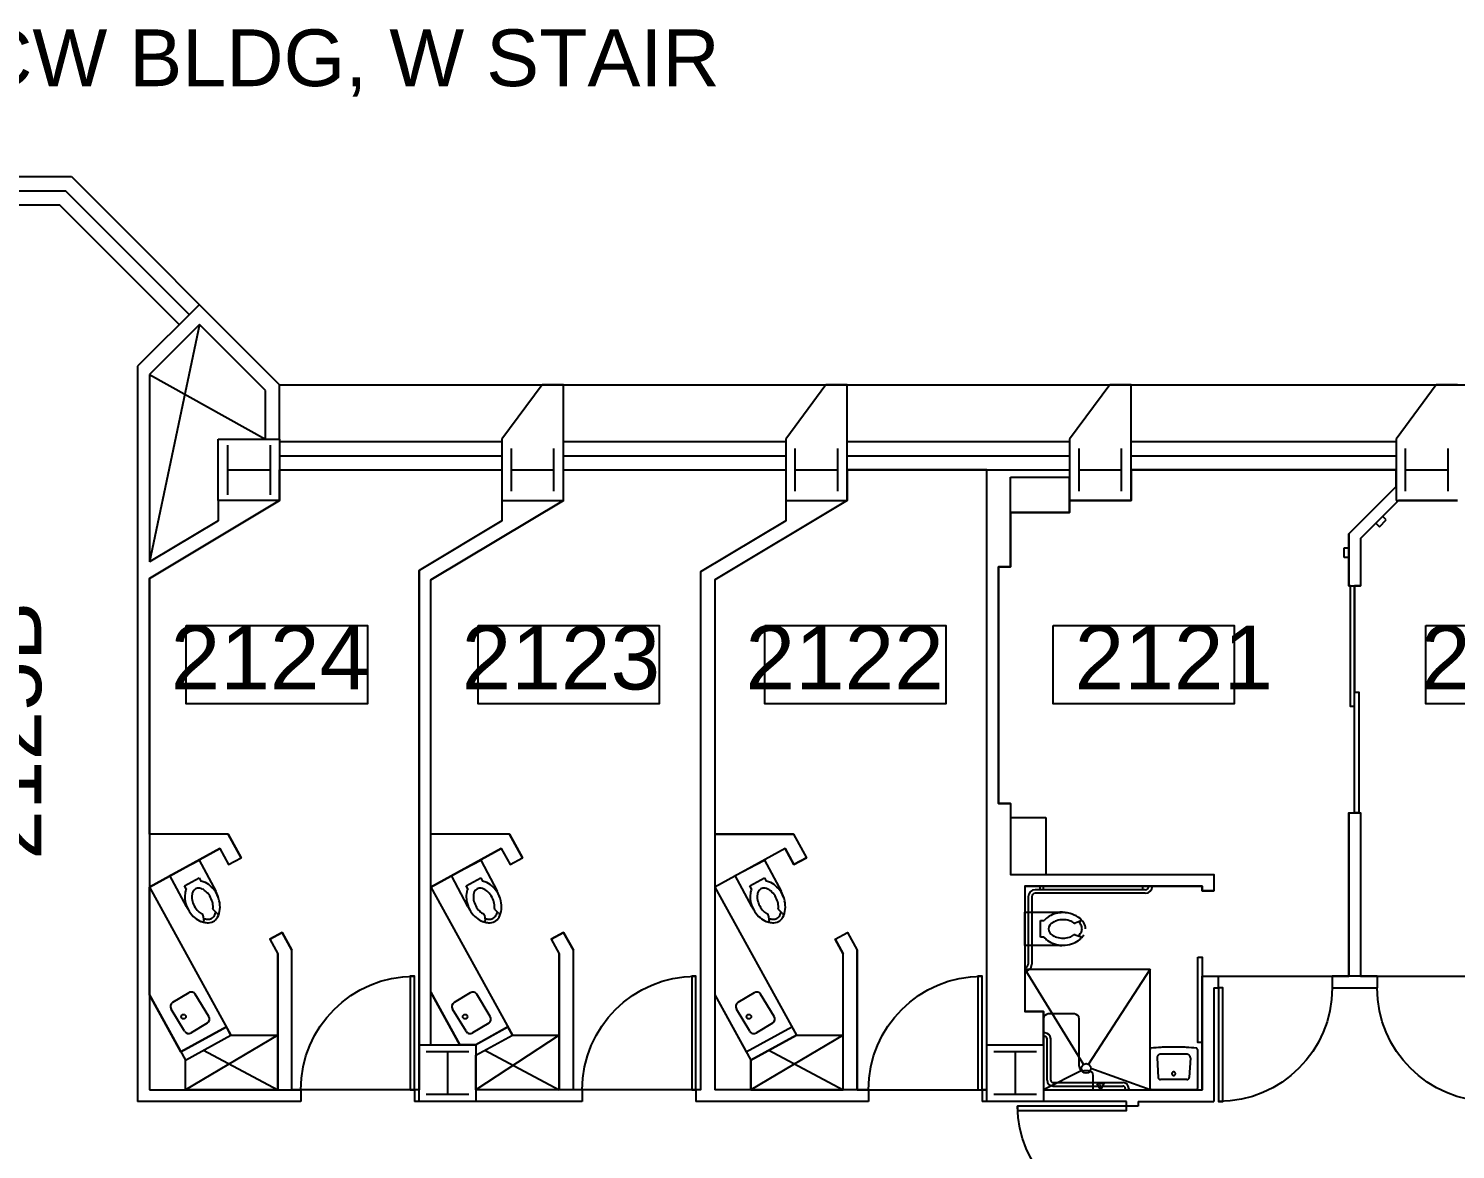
# Model space of a CAD drawing. Header units: inches. Extents: x -281 to 5521, y -151 to 3105.
# Drawn here: x 3971 to 4575, y 2631 to 3105 of the extents above; entities that cross this region are included whole.
import ezdxf
from ezdxf.enums import TextEntityAlignment as Align

# ---------------------------------------------------------------- set-up
doc = ezdxf.new("R2010")
doc.units = ezdxf.units.IN
doc.header["$LTSCALE"] = 48
doc.header["$MEASUREMENT"] = 0
doc.layers.get('0').update_dxf_attribs({"linetype": 'CONTINUOUS'})
for name, color, linetype in [('A-ANNO-RNUM', 4, 'CONTINUOUS'), ('A-ANNO-TEXT-IDEN', 4, 'CONTINUOUS'), ('A-DOOR', 2, 'CONTINUOUS'), ('A-FLOR-CASE', 3, 'CONTINUOUS'), ('A-FLOR-PFIX', 2, 'CONTINUOUS'), ('A-SHAFT', 1, 'CONTINUOUS'), ('A-WALL-FULL', 6, 'CONTINUOUS'), ('S-COLS', 5, 'CONTINUOUS'), ('X-MEDGAS', 5, 'CONTINUOUS')]:
    doc.layers.add(name, color=color, linetype=linetype)
doc.styles.add('ARIAL', font='arial.ttf')
doc.styles.get("Standard").update_dxf_attribs({"font": 'SIMPLEX.SHX'})

# ---------------------------------------------------------------- blocks, each defined once
blk = doc.blocks.new('*U193')
for p, q in [((0, 0), (0, 0)), ((-48, 0), (-48, 0))]:
    blk.add_line(p, q)
blk.add_lwpolyline([(0, 0), (0, -48), (-1.75, -48), (-1.75, 0)], close=True)
blk.add_arc((0, 0), 48, 180, 270)
blk = doc.blocks.new('*U195')
for p, q in [((0, 0), (0, 0)), ((-48, 0), (-48, 0))]:
    blk.add_line(p, q)
blk.add_lwpolyline([(0, 0), (0, 48), (-1.75, 48), (-1.75, 0)], close=True)
blk.add_arc((0, 0), 48, 90, 180)
blk = doc.blocks.new('*U196')
for p, q in [((0, 0), (0, 0)), ((48, 0), (48, 0))]:
    blk.add_line(p, q)
blk.add_lwpolyline([(0, 0), (0, 48), (1.75, 48), (1.75, 0)], close=True)
blk.add_arc((0, 0), 48, 0, 90)
blk = doc.blocks.new('*U151')
for p, q in [((0, 0), (0, 0)), ((-46, 0), (-46, 0))]:
    blk.add_line(p, q)
blk.add_lwpolyline([(0, 0), (0, -46), (-1.75, -46), (-1.75, 0)], close=True)
blk.add_arc((0, 0), 46, 180, 270)
blk = doc.blocks.new('std wall sink')
for p, q in [((3933.3, 2710.82), (3949.85, 2710.82)), ((3950.35, 2710.32), (3950.35, 2691.32)), ((3935.35, 2706.36), (3935.35, 2695.28)), ((3936.93, 2707.86), (3945.15, 2707.4)), ((3946.1, 2706.4), (3946.1, 2695.24)), ((3949.85, 2690.82), (3933.3, 2690.82)), ((3936.93, 2693.78), (3945.15, 2694.24))]:
    blk.add_line(p, q)
for points in [[(3932.8, 2710.37, 0.007949), (3932.47, 2706.22, 0.014949), (3932.4, 2704.01, 0.000949), (3932.39, 2700.82, 0.000949), (3932.4, 2697.63, 0.014949), (3932.47, 2695.42, 0.007949), (3932.8, 2691.27)], [(3933.3, 2710.82, 0.061553), (3933.16, 2710.8, 0.084107), (3933.07, 2710.76, 0.039062), (3932.97, 2710.68, 0.039062), (3932.89, 2710.6, 0.084107), (3932.83, 2710.5, 0.061553), (3932.8, 2710.37)], [(3950.35, 2710.32, 0.065543), (3950.33, 2710.47, 0.087946), (3950.28, 2710.57, 0.043207), (3950.2, 2710.67, 0.043207), (3950.1, 2710.75, 0.087946), (3950, 2710.8, 0.065543), (3949.85, 2710.82)], [(3936.93, 2707.86, 0.050866), (3936.57, 2707.84, 0.073218), (3936.33, 2707.77, 0.028563), (3935.99, 2707.58, 0.050866), (3935.82, 2707.45, 0.050866), (3935.67, 2707.28, 0.028563), (3935.47, 2706.95, 0.073218), (3935.38, 2706.72, 0.050866), (3935.35, 2706.36)], [(3946.1, 2706.4, 0.063221), (3946.06, 2706.69, 0.085725), (3945.97, 2706.88, 0.040781), (3945.82, 2707.08, 0.040781), (3945.63, 2707.25, 0.085725), (3945.44, 2707.35, 0.063221), (3945.15, 2707.4)], [(3932.8, 2691.27, 0.061553), (3932.83, 2691.13, 0.084107), (3932.89, 2691.04, 0.039062), (3932.97, 2690.95, 0.039062), (3933.07, 2690.88, 0.084107), (3933.16, 2690.84, 0.061553), (3933.3, 2690.82)], [(3935.35, 2695.28, 0.050866), (3935.38, 2694.92, 0.073218), (3935.47, 2694.69, 0.028563), (3935.67, 2694.36, 0.050866), (3935.82, 2694.19, 0.050866), (3935.99, 2694.06, 0.028563), (3936.33, 2693.87, 0.073218), (3936.57, 2693.8, 0.050866), (3936.93, 2693.78)], [(3945.15, 2694.24, 0.063221), (3945.44, 2694.29, 0.085725), (3945.63, 2694.39, 0.040781), (3945.82, 2694.56, 0.040781), (3945.97, 2694.75, 0.085725), (3946.06, 2694.95, 0.063221), (3946.1, 2695.24)], [(3949.85, 2690.82, 0.065543), (3950, 2690.84, 0.087946), (3950.1, 2690.89, 0.043207), (3950.2, 2690.97, 0.043207), (3950.28, 2691.07, 0.087946), (3950.33, 2691.17, 0.065543), (3950.35, 2691.32)]]:
    blk.add_lwpolyline(points, format="xyb")
blk.add_lwpolyline([(3943.47, 2700.08, 0.043661), (3943.6, 2700.07, 0.043661), (3943.73, 2700.08, 0.043661), (3943.85, 2700.11, 0.043661), (3943.97, 2700.17, 0.043661), (3944.08, 2700.24, 0.043661), (3944.17, 2700.34, 0.043661), (3944.25, 2700.44, 0.043661), (3944.3, 2700.56, 0.043661), (3944.34, 2700.69, 0.043661), (3944.35, 2700.82, 0.043661), (3944.34, 2700.95, 0.043661), (3944.3, 2701.08, 0.043661), (3944.25, 2701.19, 0.043661), (3944.17, 2701.3, 0.043661), (3944.08, 2701.39, 0.043661), (3943.97, 2701.47, 0.043661), (3943.85, 2701.52, 0.043661), (3943.73, 2701.56, 0.043661), (3943.6, 2701.57, 0.043661), (3943.47, 2701.56, 0.043661), (3943.34, 2701.52, 0.043661), (3943.22, 2701.47, 0.043661), (3943.12, 2701.39, 0.043661), (3943.02, 2701.3, 0.043661), (3942.95, 2701.19, 0.043661), (3942.89, 2701.08, 0.043661), (3942.86, 2700.95, 0.043661), (3942.85, 2700.82, 0.043661), (3942.86, 2700.69, 0.043661), (3942.89, 2700.56, 0.043661), (3942.95, 2700.44, 0.043661), (3943.02, 2700.34, 0.043661), (3943.12, 2700.24, 0.043661), (3943.22, 2700.17, 0.043661), (3943.34, 2700.11, 0.043661)], format="xyb", close=True)
blk = doc.blocks.new('wc')
for p, q in [((3856.58, 2535.54), (3857.31, 2533.31)), ((3862.26, 2533.31), (3862.99, 2535.51)), ((3863.34, 2535.84), (3863.34, 2535.84)), ((3862.24, 2533.07), (3862.24, 2533.07)), ((3852.74, 2512.01), (3852.74, 2526.88)), ((3866.74, 2526.88), (3866.74, 2512.01)), ((3856.29, 2518.72), (3856.29, 2520.27)), ((3863.29, 2518.72), (3856.29, 2518.72)), ((3863.29, 2520.27), (3863.29, 2518.72)), ((3856.71, 2512.01), (3852.74, 2512.01)), ((3859.74, 2512.01), (3856.71, 2512.01)), ((3862.76, 2512.01), (3859.74, 2512.01)), ((3866.74, 2512.01), (3862.76, 2512.01))]:
    blk.add_line(p, q)
for centre, radius, start, end in [((3864.72, 2528.17), 11.82, 147.23154, 165.07102), ((3861.66, 2530.14), 8.18, 122.76173, 147.23149), ((3856.1, 2535.38), 0.5, 18.24385, 135.67207), ((3861.66, 2530.14), 6.68, 122.76167, 136.31417), ((3859.74, 2533.14), 4.62, 89.99996, 122.76174), ((3859.74, 2533.14), 3.12, 89.99997, 122.76176), ((3859.74, 2533.14), 4.62, 57.23826, 90.00004), ((3859.74, 2533.14), 3.12, 57.23824, 90.00003), ((3857.81, 2530.14), 6.68, 42.75649, 57.23828), ((3857.81, 2530.14), 8.18, 43.30974, 57.23835), ((3863.46, 2535.35), 0.5, 46.57414, 161.75625), ((3858.7, 2530.32), 7.43, 36.67248, 46.57416), ((3856.99, 2529.05), 9.56, 17.14164, 36.67248), ((3869.57, 2526.88), 16.84, 165.07107, 179.99999), ((3865.28, 2528.22), 12.38, 171.73493, 197.14163), ((3865.28, 2528.22), 9.38, 162.85841, 179.99998), ((3865.28, 2528.22), 9.38, 180.00002, 197.14159), ((3862.58, 2529.05), 6.56, 144.48292, 162.85831), ((3856.84, 2533.15), 0.5, 324.4828, 18.24378), ((3862.73, 2533.15), 0.5, 161.75622, 215.5172), ((3856.99, 2529.05), 6.56, 17.14169, 35.51708), ((3854.29, 2528.22), 9.38, 0.00002, 17.14159), ((3854.29, 2528.22), 9.38, 342.85841, 359.99998), ((3854.29, 2528.22), 12.38, 0, 17.14164), ((3854.29, 2528.22), 12.38, 342.8584, 359.99997), ((3849.9, 2526.88), 16.84, 360, 5.19537), ((3862.58, 2527.39), 9.56, 197.14167, 216.67245), ((3860.87, 2526.11), 7.43, 216.67252, 231.86478), ((3862.58, 2527.39), 6.56, 197.14169, 216.67247), ((3860.87, 2526.11), 4.43, 216.67251, 231.86477), ((3859.79, 2524.85), 2.76, 233.41905, 306.58095), ((3858.7, 2526.11), 4.43, 308.13523, 323.32749), ((3856.99, 2527.39), 6.56, 323.32753, 342.85831), ((3858.7, 2526.11), 7.43, 308.13524, 323.3275), ((3856.99, 2527.39), 9.56, 323.32755, 342.85833)]:
    blk.add_arc(centre, radius, start, end)
blk = doc.blocks.new('sink')
for p, q in [((3840, -156.5), (3840, -167.5)), ((3842, -154.5), (3850, -154.5)), ((3852, -156.5), (3852, -167.5)), ((3842, -169.5), (3850, -169.5))]:
    blk.add_line(p, q)
blk.add_circle((3849.15, -162), 0.977)
for centre, start, end in [((3842, -156.5), 90, 180), ((3850, -156.5), 0, 90), ((3842, -167.5), 180, 270), ((3850, -167.5), 270, 0)]:
    blk.add_arc(centre, 2, start, end)

msp = doc.modelspace()

# ---------------------------------------------------------------- linework, layer by layer
at = {"layer": 'A-DOOR'}
for points in [[(4532, 2818), (4530.25, 2818), (4530.25, 2869), (4532, 2869)], [(4532, 2824), (4533.75, 2824), (4533.75, 2773), (4532, 2773), (4532, 2869)]]:
    msp.add_lwpolyline(points, dxfattribs=at)
msp.add_lwpolyline([(4465.75, 2712), (4467.5, 2712), (4467.5, 2676), (4465.75, 2676)], close=True, dxfattribs=at)
at = {"layer": 'A-FLOR-CASE'}
for p, q in [((4411.5, 2900), (4411.5, 2915)), ((4386.5, 2900), (4411.5, 2900)), ((4542.5, 2894), (4545.33, 2896.83)), ((4545.33, 2896.83), (4543.91, 2898.24)), ((4541.09, 2895.41), (4542.5, 2894)), ((4527.5, 2881), (4527.5, 2885)), ((4527.5, 2885), (4529.5, 2885)), ((4529.5, 2881), (4527.5, 2881)), ((4386.5, 2771), (4401.5, 2771)), ((4401.5, 2771), (4401.5, 2747)), ((4022.5, 2741.64), (4056.97, 2679.08)), ((4141.5, 2741.64), (4175.97, 2679.08)), ((4261.5, 2741.64), (4295.97, 2679.08))]:
    msp.add_line(p, q, dxfattribs=at)
at = {"layer": 'A-FLOR-PFIX'}
for p, q in [((4443.5, 2740.51), (4397, 2740.51)), ((4443.5, 2739.01), (4397, 2739.01)), ((4399, 2740.51), (4399, 2742.01)), ((4400.5, 2740.51), (4400.5, 2742.01)), ((4394, 2737.51), (4394, 2709.01)), ((4395.5, 2737.51), (4395.5, 2709.01)), ((4392.5, 2717.01), (4392.5, 2731.01)), ((4392.5, 2731.01), (4407.37, 2731.01)), ((4399.21, 2720.46), (4399.21, 2727.46)), ((4399.21, 2727.46), (4400.76, 2727.46)), ((4416.03, 2727.17), (4413.8, 2726.43)), ((4413.8, 2721.48), (4416, 2720.76)), ((4407.37, 2717.01), (4392.5, 2717.01)), ((4400.76, 2720.46), (4399.21, 2720.46)), ((4392.5, 2707.01), (4417.39, 2666.66)), ((4392.5, 2707), (4445.5, 2707)), ((4445.5, 2707), (4419.49, 2666.74)), ((4445.5, 2656), (4445.5, 2707)), ((4413.5, 2688), (4402.5, 2688)), ((4415.5, 2666), (4415.5, 2686)), ((4076.74, 2679.08), (4037.74, 2656)), ((4037.74, 2668.49), (4056.97, 2679.08)), ((4056.97, 2679.08), (4076.74, 2679.08)), ((4195.74, 2679.08), (4160.5, 2656)), ((4160.5, 2670.56), (4175.97, 2679.08)), ((4175.97, 2679.08), (4195.74, 2679.08)), ((4274.81, 2671.99), (4294.04, 2682.59)), ((4315.74, 2679.08), (4276.74, 2656)), ((4276.74, 2668.49), (4295.97, 2679.08)), ((4295.97, 2679.08), (4315.74, 2679.08)), ((4401, 2680), (4400.5, 2680)), ((4401, 2678.5), (4400.5, 2678.5)), ((4045.33, 2672.67), (4076.74, 2656)), ((4164.33, 2672.67), (4195.74, 2656)), ((4284.33, 2672.67), (4315.74, 2656)), ((4402, 2660), (4402, 2677.5)), ((4403.5, 2660), (4403.5, 2677.5)), ((4037.74, 2656), (4037.74, 2668.49)), ((4276.74, 2656), (4276.74, 2668.49)), ((4416.73, 2664.06), (4400.5, 2656)), ((4419.5, 2664), (4417.5, 2664)), ((4445.5, 2656), (4420.5, 2665)), ((4421.5, 2656), (4421.5, 2662)), ((4404.5, 2659), (4434, 2659)), ((4404.5, 2657.5), (4434, 2657.5)), ((4423, 2658.6), (4424.5, 2656)), ((4426, 2658.6), (4423, 2658.6)), ((4426, 2658.6), (4424.5, 2656)), ((4435, 2656.5), (4435, 2656)), ((4436.5, 2656.5), (4436.5, 2656))]:
    msp.add_line(p, q, dxfattribs=at)
msp.add_circle((4418.5, 2665), 2, dxfattribs=at)
for centre, radius, start, end in [((4397, 2737.51), 3, 90, 180), ((4397, 2737.51), 1.5, 90, 180), ((4443.5, 2742.01), 1.5, 270, 0), ((4443.5, 2742.01), 3, 270, 0), ((4406.61, 2722.87), 7.43, 126.67252, 141.86478), ((4407.88, 2721.16), 9.56, 107.14167, 126.67245), ((4407.88, 2721.16), 6.56, 107.14169, 126.67247), ((4408.71, 2718.46), 12.38, 81.73493, 107.14163), ((4408.71, 2718.46), 9.38, 90.00002, 107.14159), ((4407.37, 2714.17), 16.84, 75.07107, 89.99999), ((4408.71, 2718.46), 9.38, 72.85841, 89.99998), ((4409.54, 2721.16), 6.56, 54.48292, 72.85831), ((4408.67, 2719.02), 11.82, 57.23154, 75.07102), ((4410.64, 2722.08), 8.18, 32.76173, 57.23149), ((4410.64, 2722.08), 6.68, 32.76167, 46.31417), ((4415.87, 2727.64), 0.5, 288.24385, 45.67207), ((4405.34, 2723.96), 2.76, 143.41905, 216.58095), ((4406.61, 2722.87), 4.43, 126.67251, 141.86477), ((4406.61, 2725.04), 4.43, 218.13523, 233.32749), ((4407.88, 2726.75), 6.56, 233.32753, 252.85831), ((4409.54, 2726.75), 6.56, 287.14169, 305.51708), ((4413.64, 2726.91), 0.5, 234.4828, 288.24378), ((4413.64, 2721.01), 0.5, 71.75622, 125.5172), ((4410.64, 2725.93), 6.68, 312.75649, 327.23828), ((4415.85, 2720.28), 0.5, 316.57414, 71.75625), ((4413.63, 2724.01), 3.12, 359.99997, 32.76176), ((4413.63, 2724.01), 3.12, 327.23824, 0.00003), ((4410.64, 2725.93), 8.18, 313.30974, 327.23835), ((4413.63, 2724.01), 4.62, 359.99996, 32.76174), ((4406.61, 2725.04), 7.43, 218.13524, 233.3275), ((4407.88, 2726.75), 9.56, 233.32755, 252.85833), ((4408.71, 2729.45), 12.38, 252.8584, 269.99997), ((4408.71, 2729.45), 9.38, 252.85841, 269.99998), ((4407.37, 2733.84), 16.84, 270, 275.19537), ((4408.71, 2729.45), 9.38, 270.00002, 287.14159), ((4408.71, 2729.45), 12.38, 270, 287.14164), ((4409.54, 2726.75), 9.56, 287.14164, 306.67248), ((4410.82, 2725.04), 7.43, 306.67248, 316.57416), ((4392.5, 2709.01), 1.5, 270, 0), ((4392.5, 2709.01), 3, 270, 0), ((4402.5, 2686), 2, 90, 180), ((4413.5, 2686), 2, 0, 90), ((4401, 2677.5), 2.5, 0, 90), ((4401, 2677.5), 1, 0, 90), ((4417.5, 2666), 2, 180, 270), ((4419.5, 2662), 2, 0, 90), ((4404.5, 2660), 2.5, 180, 270), ((4404.5, 2660), 1, 180, 270), ((4434, 2656.5), 2.5, 0, 90), ((4434, 2656.5), 1, 360, 90)]:
    msp.add_arc(centre, radius, start, end, dxfattribs=at)
at = {"layer": 'A-SHAFT'}
for points in [[(4043.59, 2979.43), (4022.5, 2879.08)], [(4022.5, 2958.34), (4071.5, 2931)]]:
    msp.add_lwpolyline(points, dxfattribs=at)
at = {"layer": 'A-WALL-FULL'}
for p, q in [((3709.5, 3042), (3989.5, 3042)), ((3989.5, 3042), (4077.5, 2954)), ((3921.5, 3036), (3987.01, 3036)), ((4039.34, 2983.67), (3987.01, 3036)), ((3921.5, 3030), (3984.53, 3030)), ((4035.1, 2979.43), (3984.53, 3030)), ((4043.59, 2987.91), (4017.5, 2961.83)), ((4043.59, 2979.43), (4022.5, 2958.34)), ((4071.5, 2951.51), (4043.59, 2979.43)), ((4017.5, 2961.83), (4017.5, 2651)), ((4022.5, 2958.34), (4022.5, 2879.08)), ((4071.5, 2931), (4071.5, 2951.51)), ((4077.5, 2954), (5042.5, 2954)), ((4077.5, 2931), (4077.5, 2954)), ((4077.5, 2930), (4171.5, 2930)), ((4197.5, 2930), (4291.5, 2930)), ((4317.5, 2930), (4411.5, 2930)), ((4437.5, 2930), (4549.5, 2930)), ((4077.5, 2924), (4171.5, 2924)), ((4197.5, 2924), (4291.5, 2924)), ((4317.5, 2924), (4411.5, 2924)), ((4437.5, 2924), (4549.5, 2924)), ((4077.5, 2918), (4171.5, 2918)), ((4197.5, 2918), (4291.5, 2918)), ((4317.5, 2918), (4411.5, 2918)), ((4376.5, 2675), (4376.5, 2918)), ((4386.5, 2915), (4411.5, 2915)), ((4386.5, 2877), (4386.5, 2915)), ((4437.5, 2918), (4549.5, 2918)), ((4529.5, 2891.01), (4549.5, 2911.01)), ((4077.5, 2905), (4022.5, 2872.09)), ((4051.5, 2905), (4051.5, 2896.43)), ((4197.5, 2905), (4141.5, 2871.49)), ((4171.5, 2905), (4171.5, 2896.43)), ((4317.5, 2905), (4261.5, 2871.49)), ((4291.5, 2905), (4291.5, 2896.43)), ((4534.5, 2888.94), (4550.56, 2905)), ((4051.5, 2896.43), (4022.5, 2879.08)), ((4171.5, 2896.43), (4136.5, 2875.49)), ((4291.5, 2896.43), (4255.5, 2874.89)), ((4529.5, 2891.01), (4529.5, 2869)), ((4534.5, 2888.94), (4534.5, 2869)), ((4022.5, 2872.09), (4022.5, 2656)), ((4136.5, 2675), (4136.5, 2875.49)), ((4141.5, 2675), (4141.5, 2871.49)), ((4255.5, 2874.89), (4255.5, 2656)), ((4261.5, 2871.49), (4261.5, 2656)), ((4381.5, 2777), (4381.5, 2877)), ((4381.5, 2877), (4386.5, 2877)), ((4529.5, 2869), (4534.5, 2869)), ((4386.5, 2777), (4381.5, 2777)), ((4386.5, 2777), (4386.5, 2747)), ((4529.5, 2773), (4529.5, 2704)), ((4529.5, 2773), (4534.5, 2773)), ((4534.5, 2773), (4534.5, 2704)), ((4055.74, 2764), (4022.5, 2764)), ((4055.74, 2764), (4061.23, 2754.03)), ((4174.74, 2764), (4141.5, 2764)), ((4174.74, 2764), (4180.23, 2754.03)), ((4294.74, 2764), (4261.5, 2764)), ((4294.74, 2764), (4300.23, 2754.03)), ((4052.19, 2758), (4022.5, 2741.64)), ((4052.19, 2758), (4055.98, 2751.13)), ((4171.19, 2758), (4141.5, 2741.64)), ((4171.19, 2758), (4174.98, 2751.13)), ((4291.19, 2758), (4261.5, 2741.64)), ((4291.19, 2758), (4294.98, 2751.13)), ((4055.98, 2751.13), (4061.23, 2754.03)), ((4174.98, 2751.13), (4180.23, 2754.03)), ((4294.98, 2751.13), (4300.23, 2754.03)), ((4386.5, 2747), (4472.5, 2747)), ((4472.5, 2747), (4472.5, 2740)), ((4392.5, 2742), (4392.5, 2689)), ((4392.5, 2742), (4467.5, 2742)), ((4443.5, 2739.01), (4437.74, 2739.01)), ((4442.5, 2740.51), (4442.5, 2742)), ((4467.5, 2742), (4467.5, 2740)), ((4467.5, 2740), (4472.5, 2740)), ((4073.35, 2719.6), (4078.6, 2722.5)), ((4078.6, 2722.5), (4082.74, 2715)), ((4192.35, 2719.6), (4197.6, 2722.5)), ((4197.6, 2722.5), (4201.74, 2715)), ((4312.35, 2719.6), (4317.6, 2722.5)), ((4317.6, 2722.5), (4321.74, 2715)), ((4073.35, 2719.6), (4076.74, 2713.46)), ((4082.74, 2656), (4082.74, 2715)), ((4192.35, 2719.6), (4195.74, 2713.46)), ((4201.74, 2656), (4201.74, 2715)), ((4312.35, 2719.6), (4315.74, 2713.46)), ((4321.74, 2656), (4321.74, 2715)), ((4076.74, 2656), (4076.74, 2713.46)), ((4195.74, 2656), (4195.74, 2713.46)), ((4315.74, 2656), (4315.74, 2713.46)), ((4467.5, 2704), (4467.5, 2656)), ((4467.5, 2704), (4474.5, 2704)), ((4474.5, 2699), (4474.5, 2704)), ((4541.5, 2704), (4522.5, 2704)), ((4522.5, 2704), (4522.5, 2699)), ((4541.5, 2704), (4541.5, 2699)), ((4141.5, 2697.27), (4153.77, 2675)), ((4472.5, 2699), (4472.5, 2651)), ((4472.5, 2699), (4474.5, 2699)), ((4522.5, 2699), (4541.5, 2699)), ((4022.5, 2696.14), (4037.74, 2668.49)), ((4261.5, 2696.14), (4276.74, 2668.49)), ((4400.5, 2689), (4392.5, 2689)), ((4400.5, 2675), (4400.5, 2689)), ((4035.81, 2671.99), (4055.04, 2682.59)), ((4160.27, 2675), (4174.04, 2682.59)), ((4022.5, 2656), (4086.5, 2656)), ((4086.5, 2656), (4086.5, 2651)), ((4134.5, 2656), (4134.5, 2651)), ((4136.5, 2656), (4134.5, 2656)), ((4205.5, 2656), (4160.5, 2656)), ((4205.5, 2656), (4205.5, 2651)), ((4253.5, 2656), (4253.5, 2651)), ((4255.5, 2656), (4253.5, 2656)), ((4326.5, 2656), (4261.5, 2656)), ((4326.5, 2656), (4326.5, 2651)), ((4374.5, 2656), (4374.5, 2651)), ((4376.5, 2656), (4374.5, 2656)), ((4400.5, 2656), (4467.5, 2656)), ((4086.5, 2651), (4017.5, 2651)), ((4136.5, 2651), (4134.5, 2651)), ((4205.5, 2651), (4160.5, 2651)), ((4326.5, 2651), (4253.5, 2651)), ((4376.5, 2651), (4374.48, 2651)), ((4435.5, 2651), (4400.5, 2651)), ((4435.5, 2649), (4435.5, 2651)), ((4440.5, 2649), (4435.5, 2649)), ((4440.5, 2651), (4440.5, 2649)), ((4440.5, 2651), (4472.5, 2651))]:
    msp.add_line(p, q, dxfattribs=at)
at = {"layer": 'S-COLS'}
for p, q in [((4188.5, 2954), (4171.5, 2931)), ((4197.5, 2954), (4188.5, 2954)), ((4197.5, 2905), (4197.5, 2954)), ((4308.5, 2954), (4291.5, 2931)), ((4317.5, 2954), (4308.5, 2954)), ((4317.5, 2905), (4317.5, 2954)), ((4428.5, 2954), (4411.5, 2931)), ((4437.5, 2954), (4428.5, 2954)), ((4437.5, 2905), (4437.5, 2954)), ((4566.5, 2954), (4549.5, 2931)), ((4575.5, 2954), (4566.5, 2954)), ((4051.5, 2931), (4077.5, 2931)), ((4051.5, 2905), (4051.5, 2931)), ((4055.5, 2928.5), (4055.5, 2907.5)), ((4073.5, 2928.5), (4073.5, 2907.5)), ((4077.5, 2931), (4077.5, 2905)), ((4171.5, 2931), (4171.5, 2905)), ((4175.5, 2909), (4175.5, 2927)), ((4193.5, 2909), (4193.5, 2927)), ((4291.5, 2931), (4291.5, 2905)), ((4295.5, 2909), (4295.5, 2927)), ((4313.5, 2909), (4313.5, 2927)), ((4411.5, 2931), (4411.5, 2905)), ((4415.5, 2909), (4415.5, 2927)), ((4433.5, 2909), (4433.5, 2927)), ((4549.5, 2931), (4549.5, 2905)), ((4553.5, 2909), (4553.5, 2927)), ((4571.5, 2909), (4571.5, 2927)), ((4055.5, 2918), (4073.5, 2918)), ((4175.5, 2918), (4193.5, 2918)), ((4295.5, 2918), (4313.5, 2918)), ((4415.5, 2918), (4433.5, 2918)), ((4553.5, 2918), (4571.5, 2918)), ((4077.5, 2905), (4051.5, 2905)), ((4171.5, 2905), (4197.5, 2905)), ((4291.5, 2905), (4317.5, 2905)), ((4411.5, 2905), (4437.5, 2905)), ((4549.5, 2905), (4575.5, 2905)), ((4136.5, 2675), (4160.5, 2675)), ((4136.5, 2651), (4136.5, 2675)), ((4160.5, 2675), (4160.5, 2651)), ((4376.5, 2675), (4400.5, 2675)), ((4376.5, 2651), (4376.5, 2675)), ((4400.5, 2675), (4400.5, 2651)), ((4157.5, 2672), (4139.5, 2672)), ((4148.5, 2672), (4148.5, 2654)), ((4397.5, 2672), (4379.5, 2672)), ((4388.5, 2672), (4388.5, 2654)), ((4160.5, 2651), (4136.5, 2651)), ((4157.5, 2654), (4139.5, 2654)), ((4400.5, 2651), (4376.5, 2651)), ((4397.5, 2654), (4379.5, 2654))]:
    msp.add_line(p, q, dxfattribs=at)
at = {"layer": 'X-MEDGAS'}
for points in [[(4171.5, 2918), (4171.5, 2896.43), (4136.5, 2875.49), (4136.5, 2656), (4082.74, 2656), (4082.74, 2715), (4078.6, 2722.5), (4073.35, 2719.6), (4076.74, 2713.46), (4076.74, 2656), (4037.74, 2656), (4037.74, 2668.49), (4056.97, 2679.08), (4055.04, 2682.59), (4035.81, 2671.99), (4022.5, 2696.14), (4022.5, 2741.64), (4052.19, 2758), (4055.98, 2751.13), (4061.23, 2754.03), (4055.74, 2764), (4022.5, 2764), (4022.5, 2872.09), (4077.5, 2905), (4077.5, 2918)], [(4197.5, 2918), (4291.5, 2918), (4291.5, 2896.43), (4255.5, 2874.89), (4255.5, 2656), (4201.74, 2656), (4201.74, 2715), (4197.6, 2722.5), (4192.35, 2719.6), (4195.74, 2713.46), (4195.74, 2656), (4160.5, 2656), (4160.5, 2670.56), (4175.97, 2679.08), (4174.04, 2682.59), (4160.5, 2675), (4153.77, 2675), (4141.5, 2697.27), (4141.5, 2741.64), (4171.19, 2758), (4174.98, 2751.13), (4180.23, 2754.03), (4174.74, 2764), (4141.5, 2764), (4141.5, 2871.49), (4197.5, 2905)], [(4376.5, 2918), (4317.5, 2918), (4317.5, 2905), (4261.5, 2871.49), (4261.5, 2764), (4294.74, 2764), (4300.23, 2754.03), (4294.98, 2751.13), (4291.19, 2758), (4261.5, 2741.64), (4261.5, 2696.14), (4274.81, 2671.99), (4294.04, 2682.59), (4295.97, 2679.08), (4276.74, 2668.49), (4276.74, 2656), (4315.74, 2656), (4315.74, 2713.46), (4312.35, 2719.6), (4317.6, 2722.5), (4321.74, 2715), (4321.74, 2656), (4376.5, 2656)], [(4437.5, 2918), (4437.5, 2905), (4411.5, 2905), (4411.5, 2900), (4386.5, 2900), (4386.5, 2877), (4381.5, 2877), (4381.5, 2777), (4386.5, 2777), (4386.5, 2747), (4472.5, 2747), (4472.5, 2740), (4467.5, 2740), (4467.5, 2742), (4392.5, 2742), (4392.5, 2689), (4400.5, 2689), (4400.5, 2656), (4467.5, 2656), (4467.5, 2704), (4529.5, 2704), (4529.5, 2773), (4532, 2773), (4532, 2818), (4530.25, 2818), (4530.25, 2869), (4529.5, 2869), (4529.5, 2891.01), (4549.5, 2911.01), (4549.5, 2918)], [(4038.09, 2852.2), (4114.64, 2852.2), (4114.64, 2819.09), (4038.09, 2819.09)], [(4161.48, 2852.2), (4238.03, 2852.2), (4238.03, 2819.09), (4161.48, 2819.09)], [(4282.59, 2852.2), (4359.13, 2852.2), (4359.13, 2819.09), (4282.59, 2819.09)], [(4404.54, 2852.2), (4481.09, 2852.2), (4481.09, 2819.09), (4404.54, 2819.09)], [(4562.05, 2852.2), (4638.59, 2852.2), (4638.59, 2819.09), (4562.05, 2819.09)]]:
    msp.add_lwpolyline(points, close=True, dxfattribs=at)
msp.add_lwpolyline([(4575.5, 2905), (4550.56, 2905), (4534.5, 2888.94), (4534.5, 2869), (4532, 2869), (4532, 2824), (4533.75, 2824), (4533.75, 2773), (4534.5, 2773), (4534.5, 2704), (4596.5, 2704)], dxfattribs=at)

# ---------------------------------------------------------------- block references
at = {"layer": 'A-DOOR', "xscale": -1}
for name, p, rotation in [('*U193', (4134.5, 2656), 179.9999999999999), ('*U193', (4253.5, 2656), 179.9999999999999), ('*U193', (4374.5, 2656), 179.9999999999999), ('*U196', (4474.5, 2699), 179.9999999999999), ('*U195', (4589.5, 2699), 179.9999999999999), ('*U151', (4435.5, 2649), 270)]:
    msp.add_blockref(name, p, dxfattribs=dict(at, rotation=rotation))
at = {"layer": 'A-FLOR-PFIX'}
for name, p, rotation in [('wc', (6269.59, 6777.82), 207.9486027093205), ('wc', (6388.59, 6777.82), 207.9486027093205), ('wc', (6508.59, 6777.82), 207.9486027093201), ('sink', (7412.33, 4543.95), 211.2286686011339), ('sink', (7531.33, 4543.95), 211.2286686011341), ('sink', (7651.33, 4543.95), 211.2286686011335), ('std wall sink', (1754.68, 6606.35), 270)]:
    msp.add_blockref(name, p, dxfattribs=dict(at, rotation=rotation))

# ---------------------------------------------------------------- texts
at = {"layer": 'A-ANNO-RNUM', "style": 'ARIAL'}
msp.add_text('2125B', height=27, rotation=90, dxfattribs=at).set_placement((3976.75, 2753.21))
for s, p in [('2124', (4031.48, 2825.18)), ('2123', (4154.5, 2825.18)), ('2122', (4274.45, 2825.18)), ('2121', (4413.64, 2825.18)), ('2120', (4560.07, 2825.18))]:
    msp.add_text(s, height=27, dxfattribs=at).set_placement(p)
at = {"layer": 'A-ANNO-TEXT-IDEN', "style": 'ARIAL'}
msp.add_text('PCW BLDG, W STAIR', height=24, dxfattribs=at).set_placement((3926.46, 3080.22))
at = {"layer": 'A-FLOR-PFIX'}
msp.add_attdef('X', text='-', height=0.801, rotation=180, dxfattribs=at).set_placement((4424.5, 2657.81), align=Align.MIDDLE)

doc.saveas('drawing.dxf')
